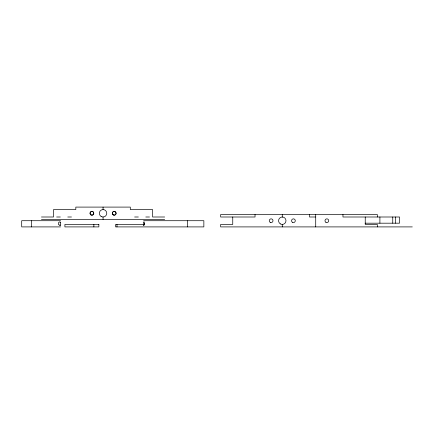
<?xml version="1.0" encoding="UTF-8"?>
<svg xmlns="http://www.w3.org/2000/svg" width="434" height="434" viewBox="0 0 434 434"><rect width="100%" height="100%" fill="white"/><g stroke="black" fill="none" stroke-linecap="round" stroke-linejoin="round"><path stroke-width="0.65" d="M143.752 224.524L143.708 225.669L144.5 224.383M60.538 225.121L60.538 222.501M58.905 222.837L58.715 223.239A1.579 1.362 87.1 0 0 58.758 224.367L58.905 224.785M41.447 217L53.528 217L53.528 209.568L75.82 209.568L75.82 207.094L130.303 207.094L130.303 209.568L152.589 209.568L152.589 217L164.67 217M56.632 217L60.331 217M67.775 217L71.474 217M134.643 217L138.343 217M145.786 217L149.486 217M315.507 217L309.523 217L309.523 214.521M41.447 219.479L164.67 219.479M60.581 220.716L21.7 220.716L21.7 226.906L60.581 226.906M143.611 220.716L203.855 220.716L203.855 226.906L115.628 226.906L115.628 224.432L144.104 224.432M365.113 223.19L399.519 223.19L399.519 217L342.958 217L342.958 214.521M412.3 226.906L220.667 226.906L220.667 224.432L232.749 224.432L232.749 217M144.365 222.837L144.5 223.239M143.703 222.778L143.752 223.098M395.499 217L395.499 223.19M392.748 217L392.748 223.19M379.907 217L379.907 223.19M377.325 217L377.325 214.521L220.667 214.521L220.667 217L255.035 217L255.035 214.521M377.325 226.906L377.325 224.432L365.244 224.432L365.244 217M315.713 214.521L315.713 226.906M282.279 214.521L282.279 217.13M282.279 224.302L282.279 226.906M187.634 220.716L187.634 226.906M116.979 224.432L116.979 226.906M103.059 207.094L103.059 209.568M103.059 217L103.059 219.479M93.869 224.432L93.869 226.906M31.649 220.716L31.649 226.906M60.505 225.083A1.85 0.808 71.4 0 1 58.991 224.671M58.72 222.599A1.85 1.221 -75.8 0 1 60.614 222.409M143.838 222.962A1.665 0.646 -90 0 1 143.838 224.66M144.451 223.266A1.579 1.009 -88.1 0 1 144.43 224.345M143.562 222.333A1.85 0.684 78.5 0 1 144.43 222.246M98.854 224.432L64.91 224.432L64.899 226.906L98.854 226.906L98.854 224.432M325.929 222.322A1.861 1.855 0 0 0 328.717 220.716A1.861 1.855 0 0 0 325.929 219.105A1.861 1.855 0 0 0 325.929 222.322M270.203 222.322A1.855 1.855 0 0 0 272.991 220.716A1.855 1.855 0 0 0 270.203 219.105A1.855 1.855 0 0 0 270.203 222.322M292.494 222.322A1.855 1.855 0 0 0 295.283 220.716A1.855 1.855 0 0 0 292.494 219.105A1.855 1.855 0 0 0 292.494 222.322M280.424 223.933A3.716 3.716 0 0 0 285.995 220.716A3.716 3.716 0 0 0 280.424 217.499A3.716 3.716 0 0 0 280.424 223.933M101.122 216.457A3.716 3.716 0 0 0 106.775 213.376A3.716 3.716 0 0 0 101.279 210.023A3.716 3.716 0 0 0 101.122 216.457M112.607 212.351A1.861 1.85 90 0 0 114.202 215.15A1.861 1.85 90 0 0 115.807 212.356A1.861 1.85 90 0 0 112.607 212.351M113.274 214.895A1.861 1.855 0 0 0 116.062 213.284A1.861 1.855 0 0 0 113.274 211.678A1.861 1.855 0 0 0 113.274 214.895M93.516 214.217A1.861 1.85 -90 0 0 91.916 211.423A1.861 1.85 -90 0 0 90.31 214.217A1.861 1.85 -90 0 0 93.516 214.217M90.907 214.846A1.861 1.855 0 0 0 93.771 213.376A1.861 1.855 0 0 0 91.069 211.635A1.861 1.855 0 0 0 90.907 214.846"/></g></svg>
